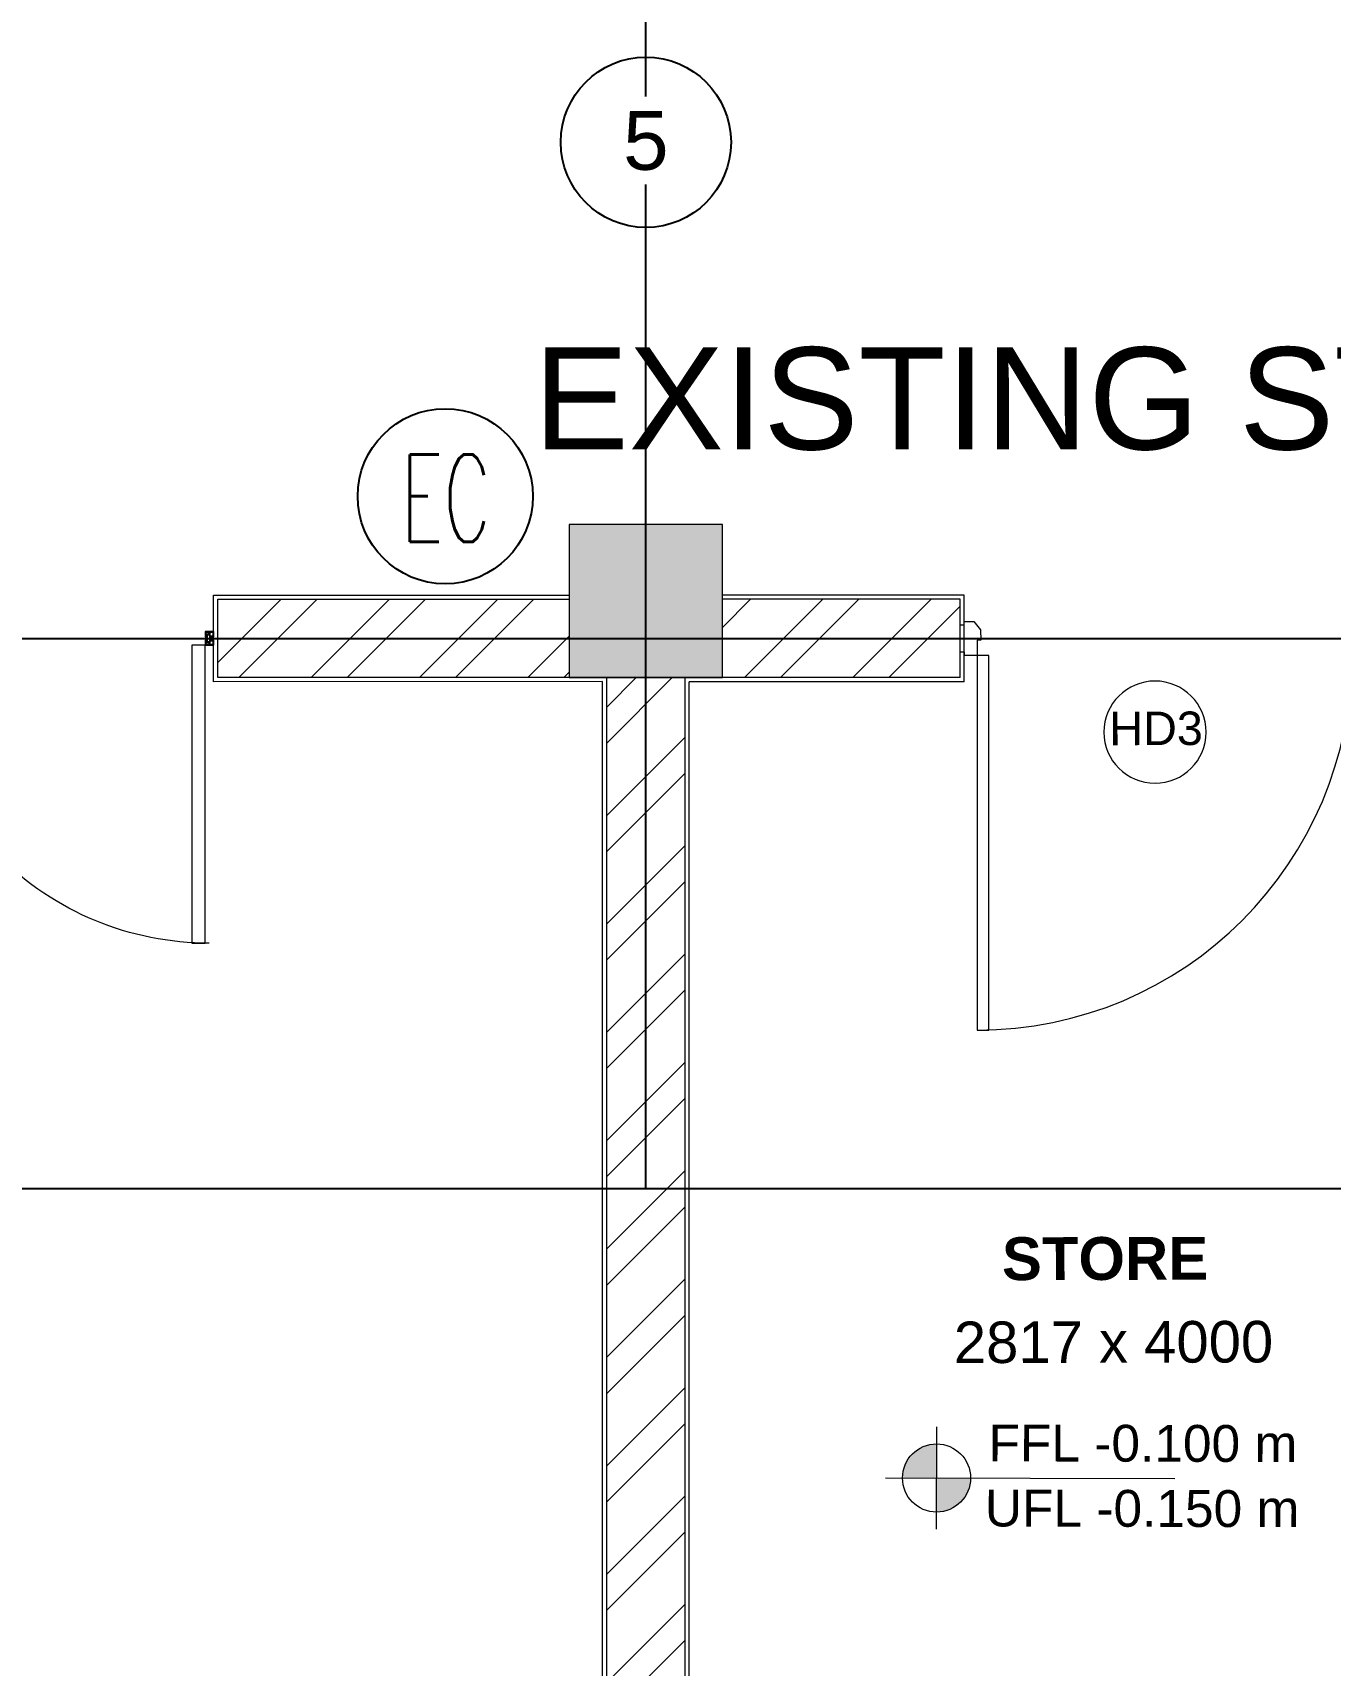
# Model space of a CAD drawing. Header units: millimetres. Extents: x 2659630 to 6742168, y -2425387 to -732288.
# Drawn here: x 2953457 to 2957269, y -1117449 to -1112655 of the extents above; entities that cross this region are included whole.
import ezdxf
from ezdxf.enums import TextEntityAlignment as Align

# ---------------------------------------------------------------- set-up
doc = ezdxf.new("R2010")
doc.units = ezdxf.units.MM
for name, color, linetype, lineweight in [('A-ANNO-DIMS', 211, 'Continuous', 9), ('A-AREA-IDEN', 2, 'Continuous', 9), ('A-DOOR', 31, 'Continuous', 18), ('A-DOOR-FRAM', 31, 'Continuous', 18), ('A-DOOR-IDEN', 31, 'Continuous', 9), ('A-hatch', 253, 'Continuous', 0), ('A-PLASTER', 50, 'Continuous', 0), ('A-RCC', 2, 'Continuous', 0), ('A-WALL', 113, 'Continuous', 9), ('A-WALL-PATT', 111, 'Continuous', 0), ('G-ANNO-DIMS', 111, 'Continuous', 9), ('licensing text', 7, 'Continuous', 5), ('S-GRID-IDEN', 1, 'Continuous', 9)]:
    doc.layers.add(name, color=color, linetype=linetype, lineweight=lineweight)
for name, color, linetype in [('A-LINE 08', 8, 'Continuous'), ('S-COLUMN', 1, 'Continuous'), ('S-COLUMN CIRCLE', 9, 'Continuous'), ('S-COLUMN NO', 2, 'Continuous')]:
    doc.layers.add(name, color=color, linetype=linetype)
doc.layers.get('A-ANNO-DIMS').off()
doc.styles.add('Arial', font='arial.ttf', dxfattribs={"height": 123})
doc.styles.add('Arial_1', font='arial.ttf', dxfattribs={"height": 98.35329341317356})
doc.styles.add('Arial_2', font='arial.ttf', dxfattribs={"height": 121.981135385479})
doc.styles.add('Arial_5', font='arial.ttf', dxfattribs={"height": 108.188622754491})
doc.styles.add('Arial_B', font='arialbd.ttf', dxfattribs={"height": 125.8535523818434})
doc.styles.add('ROMANS', font='r.shx', dxfattribs={"width": 0.7})
doc.styles.add('style1', font='handlet.shx')
pattern_1 = [(45, (-306153.0927891308, -454140.5683677783), (-159.0990257669732, 159.0990257669732), []), (45, (-306047.0267721307, -454140.5683677783), (-159.0990257669732, 159.0990257669732), [])]

# ---------------------------------------------------------------- blocks, each defined once
blk = doc.blocks.new('DOOR D9-1800X2500-PLN')
at = {"layer": 'A-DOOR'}
for p, q in [((11.9993177378783, 39.99970426291111, 8.664394364222292e-09), (12.00677708993317, 24.99970611758181, 8.664394364222292e-09)), ((12.01174999139039, 14.99970735411625, 8.664394364222292e-09), (12.01920934353257, -0.0002907912130467594, 8.664394364222292e-09)), ((12.01920934353257, 0.01260286328033544, 8.664394364222292e-09), (37.01920625238563, 0.0001706097973510623, 8.664394364222292e-09)), ((22.02666745908209, 15.00762810718152, 8.664394364222292e-09), (12.02666869558743, 15.01260100860964, 8.664394364222292e-09)), ((12.03164159704465, 25.01259977210429, 8.664394364222292e-09), (22.03164036048111, 25.00762687070528, 8.664394364222292e-09)), ((37.03909785792348, 40.0001656638924, 8.664394364222292e-09), (12.03910094912862, 40.01259791740449, 8.664394364222292e-09)), ((14.02020367645309, 2.011608035711106, 8.664394364222292e-09), (14.0256738679891, 13.01160667554359, 8.664394364222292e-09)), ((22.0202026872721, 2.007629714586074, 8.664394364222292e-09), (14.02020367645309, 2.011608035711106, 8.664394364222292e-09)), ((14.0256738679891, 13.01160667554359, 8.664394364222292e-09), (22.02567287886632, 13.00762835447676, 8.664394364222292e-09)), ((14.03263592996518, 27.01160494456417, 8.664394364222292e-09), (14.03810612150119, 38.01160358439665, 8.664394364222292e-09)), ((22.03263494078419, 27.00762662341003, 8.664394364222292e-09), (14.03263592996518, 27.01160494456417, 8.664394364222292e-09)), ((14.03810612150119, 38.01160358439665, 8.664394364222292e-09), (22.0381051323202, 38.00762526327162, 8.664394364222292e-09)), ((22.02567287886632, 13.00762835447676, 8.664394364222292e-09), (22.0202026872721, 2.007629714586074, 8.664394364222292e-09)), ((22.03164036048111, 25.00762687070528, 8.664394364222292e-09), (22.02666745908209, 15.00762810718152, 8.664394364222292e-09)), ((22.0381051323202, 38.00762526327162, 8.664394364222292e-09), (22.03263494078419, 27.00762662341003, 8.664394364222292e-09)), ((24.0241807612183, 10.00663414516021, 8.664394364222292e-09), (24.03412656401633, 30.00663167220773, 8.664394364222292e-09)), ((30.02418001933256, 10.00365040433826, 8.664394364222292e-09), (24.0241807612183, 10.00663414516021, 8.664394364222292e-09)), ((24.03412656401633, 30.00663167220773, 8.664394364222292e-09), (30.03412582213059, 30.00364793135668, 8.664394364222292e-09)), ((25.68830918543972, 5.887279835587833, 8.664394364222292e-09), (25.68936270766426, 8.005805819178931, 8.664394364222292e-09)), ((25.68936270766426, 8.005805819178931, 8.664394364222292e-09), (34.52318488279707, 8.001412845973391, 8.664394364222292e-09)), ((25.70129767101025, 32.00580285163596, 8.664394364222292e-09), (25.70235119323479, 34.12432883522706, 8.664394364222292e-09)), ((34.53511984596844, 32.00140987843042, 8.664394364222292e-09), (25.70129767101025, 32.00580285163596, 8.664394364222292e-09)), ((27.7396979155892, 3.504785651137354, 8.664394364222292e-09), (26.94534176186426, 3.50518067664234, 8.664394364222292e-09)), ((26.96175233650138, 36.50517659628531, 8.664394364222292e-09), (27.75610849028453, 36.50478157075122, 8.664394364222292e-09)), ((27.73895198039827, 2.004785836616065, 8.664394364222292e-09), (27.7396979155892, 3.504785651137354, 8.664394364222292e-09)), ((34.52020114194602, 2.001413587859133, 8.664394364222292e-09), (27.73895198039827, 2.004785836616065, 8.664394364222292e-09)), ((27.75610849028453, 36.50478157075122, 8.664394364222292e-09), (27.75685442547547, 38.00478138530161, 8.664394364222292e-09)), ((27.75685442547547, 38.00478138530161, 8.664394364222292e-09), (34.53810358681949, 38.00140913654468, 8.664394364222292e-09)), ((30.03412582213059, 30.00364793135668, 8.664394364222292e-09), (30.02418001933256, 10.00365040433826, 8.664394364222292e-09)), ((32.02417977206642, 10.00265582403517, 8.664394364222292e-09), (32.03412557486445, 30.0026533510827, 8.664394364222292e-09)), ((34.52417946295463, 10.00141259867814, 8.664394364222292e-09), (32.02417977206642, 10.00265582403517, 8.664394364222292e-09)), ((32.03412557486445, 30.0026533510827, 8.664394364222292e-09), (34.53412526569446, 30.00141012572567, 8.664394364222292e-09)), ((34.52318488279707, 8.001412845973391, 8.664394364222292e-09), (34.52020114194602, 2.001413587859133, 8.664394364222292e-09)), ((34.52666591361049, 15.00141198045458, 8.664394364222292e-09), (34.52417946295463, 10.00141259867814, 8.664394364222292e-09)), ((37.02666560452781, 15.00016875509755, 8.664394364222292e-09), (34.52666591361049, 15.00141198045458, 8.664394364222292e-09)), ((34.53412526569446, 30.00141012572567, 8.664394364222292e-09), (34.5316388150095, 25.00141074397834, 8.664394364222292e-09)), ((34.5316388150095, 25.00141074397834, 8.664394364222292e-09), (37.03163850586861, 25.00016751862131, 8.664394364222292e-09)), ((34.53810358681949, 38.00140913654468, 8.664394364222292e-09), (34.53511984596844, 32.00140987843042, 8.664394364222292e-09)), ((37.01920625238563, 0.0001706097973510623, 8.664394364222292e-09), (37.02666560452781, 15.00016875509755, 8.664394364222292e-09)), ((37.03163850586861, 25.00016751862131, 8.664394364222292e-09), (37.03909785792348, 40.0001656638924, 8.664394364222292e-09)), ((1763.021598934632, 40.00010571128223, 7.991541642305387e-09), (1788.021595843427, 40.01253796479432, 7.991541642305387e-09)), ((1763.029058286687, 25.00010756601114, 7.991541642305387e-09), (1763.021598934632, 40.00010571128223, 7.991541642305387e-09)), ((1765.529057977546, 25.00135079136817, 7.991541642305387e-09), (1763.029058286687, 25.00010756601114, 7.991541642305387e-09)), ((1763.034031188028, 15.00010880248738, 7.991541642305387e-09), (1765.534030878945, 15.0013520278444, 7.991541642305387e-09)), ((1763.04149054017, 0.000110657187178731, 7.991541642305387e-09), (1763.034031188028, 15.00010880248738, 7.991541642305387e-09)), ((1788.041487449023, 0.01254291067016311, 7.991541642305387e-09), (1763.04149054017, 0.000110657187178731, 7.991541642305387e-09)), ((1772.303842367081, 38.00472143269144, 7.991541642305387e-09), (1765.522593205736, 38.00134918393451, 7.991541642305387e-09)), ((1765.522593205736, 38.00134918393451, 7.991541642305387e-09), (1765.525576946588, 32.00134992582025, 7.991541642305387e-09)), ((1765.525576946588, 32.00134992582025, 7.991541642305387e-09), (1774.359399121546, 32.00574289902579, 7.991541642305387e-09)), ((1768.026571217692, 30.00259339847253, 7.991541642305387e-09), (1765.526571526862, 30.0013501731155, 7.991541642305387e-09)), ((1765.526571526862, 30.0013501731155, 7.991541642305387e-09), (1765.529057977546, 25.00135079136817, 7.991541642305387e-09)), ((1765.534030878945, 15.0013520278444, 7.991541642305387e-09), (1765.536517329601, 10.00135264606797, 7.991541642305387e-09)), ((1765.536517329601, 10.00135264606797, 7.991541642305387e-09), (1768.03651702049, 10.002595871425, 7.991541642305387e-09)), ((1774.371334084892, 8.005745866568759, 7.991541642305387e-09), (1765.537511909759, 8.001352893363219, 7.991541642305387e-09)), ((1765.537511909759, 8.001352893363219, 7.991541642305387e-09), (1765.54049565061, 2.001353635248961, 7.991541642305387e-09)), ((1765.54049565061, 2.001353635248961, 7.991541642305387e-09), (1772.321744812158, 2.004725884005893, 7.991541642305387e-09)), ((1768.03651702049, 10.002595871425, 7.991541642305387e-09), (1768.026571217692, 30.00259339847253, 7.991541642305387e-09)), ((1776.02657022854, 30.00657171959756, 7.991541642305387e-09), (1770.026570970425, 30.00358797874651, 7.991541642305387e-09)), ((1770.026570970425, 30.00358797874651, 7.991541642305387e-09), (1770.036516773223, 10.00359045172809, 7.991541642305387e-09)), ((1770.036516773223, 10.00359045172809, 7.991541642305387e-09), (1776.036516031338, 10.00657419255003, 7.991541642305387e-09)), ((1772.304588302271, 36.50472161814105, 7.991541642305387e-09), (1772.303842367081, 38.00472143269144, 7.991541642305387e-09)), ((1773.098944456055, 36.50511664367514, 7.991541642305387e-09), (1772.304588302271, 36.50472161814105, 7.991541642305387e-09)), ((1772.320998876967, 3.504725698527182, 7.991541642305387e-09), (1773.115355030692, 3.505120724032167, 7.991541642305387e-09)), ((1772.321744812158, 2.004725884005893, 7.991541642305387e-09), (1772.320998876967, 3.504725698527182, 7.991541642305387e-09)), ((1774.359399121546, 32.00574289902579, 7.991541642305387e-09), (1774.358345599321, 34.12426888261689, 7.991541642305387e-09)), ((1774.372387607116, 5.887219882977661, 7.991541642305387e-09), (1774.371334084892, 8.005745866568759, 7.991541642305387e-09)), ((1776.036516031338, 10.00657419255003, 7.991541642305387e-09), (1776.02657022854, 30.00657171959756, 7.991541642305387e-09)), ((1786.022590671055, 38.01154363178648, 7.991541642305387e-09), (1778.022591660236, 38.00756531066145, 7.991541642305387e-09)), ((1778.022591660236, 38.00756531066145, 7.991541642305387e-09), (1778.028061851772, 27.00756667079986, 7.991541642305387e-09)), ((1778.028061851772, 27.00756667079986, 7.991541642305387e-09), (1786.028060862591, 27.011544991954, 7.991541642305387e-09)), ((1788.029055195511, 25.01253981949412, 7.991541642305387e-09), (1778.029056432075, 25.00756691809511, 7.991541642305387e-09)), ((1778.029056432075, 25.00756691809511, 7.991541642305387e-09), (1778.034029333474, 15.00756815457135, 7.991541642305387e-09)), ((1778.034029333474, 15.00756815457135, 7.991541642305387e-09), (1788.034028096969, 15.01254105599946, 7.991541642305387e-09)), ((1786.035022924567, 13.01154672293342, 7.991541642305387e-09), (1778.03502391369, 13.00756840186659, 7.991541642305387e-09)), ((1778.03502391369, 13.00756840186659, 7.991541642305387e-09), (1778.040494105284, 2.007569761975901, 7.991541642305387e-09)), ((1778.040494105284, 2.007569761975901, 7.991541642305387e-09), (1786.040493116103, 2.011548083100934, 7.991541642305387e-09)), ((1786.028060862591, 27.011544991954, 7.991541642305387e-09), (1786.022590671055, 38.01154363178648, 7.991541642305387e-09)), ((1786.040493116103, 2.011548083100934, 7.991541642305387e-09), (1786.035022924567, 13.01154672293342, 7.991541642305387e-09)), ((1788.048946801166, 14.99964740150608, 7.991541642305387e-09), (1788.041487449023, -0.0003507438232190907, 7.991541642305387e-09)), ((1788.061379054678, 39.99964431030094, 7.991541642305387e-09), (1788.053919702623, 24.99964616497164, 7.991541642305387e-09))]:
    blk.add_line(p, q, dxfattribs=at)
for points, elevation in [([(76.64277656149352, 40.0452803390217), (76.64277656149352, 915.0253705765645), (37.03912029298954, 915.0253705765645), (37.03912029298954, 40.0452803390217)], 8.664394364222292e-09), ([(1723.417920231062, 40.04522038641153), (1723.417920231062, 915.0253106239543), (1763.021576499566, 915.0253106239543), (1763.021576499566, 40.04522038641153)], 7.991541642305387e-09)]:
    blk.add_lwpolyline(points, close=True, dxfattribs=dict(at, elevation=elevation))
for centre, radius, start, end in [((25.03912029298954, 40.04528033910901), 874.9800902375383, 359.997015564182, 90), ((1774.999298394076, 40.04528033910901), 874.9800902375383, 90, 180.002984435818), ((25.00909897327074, 4.006143613019958, 8.664394364222292e-09), 2.000000000000064, 70.1471831666576, 345.4939951868713), ((25.02501225774176, 36.0061396563251, 8.664394364222292e-09), 1.99999999999998, 14.44901955771611, 289.7958315765032), ((1775.035684534814, 36.00607970371493, 7.991541642305387e-09), 1.99999999999998, 250.2041684219278, 165.5509804422839), ((1775.051597819285, 4.006083660409786, 7.991541642305387e-09), 2.000000000000064, 194.5060048131287, 109.852816831774)]:
    blk.add_arc(centre, radius, start, end, dxfattribs=at)
blk = doc.blocks.new('A$C649E5817')
at = {"layer": 'A-DOOR-FRAM'}
for p, q in [((12.00941939614131, 1200.038757326925), (40.00938808193314, 1200.080633277656)), ((12.02437509284937, 1190.038768510567), (12.00941939614131, 1200.038757326925)), ((40.00938808193314, 1200.080633277656), (60.04675495636184, 1175.110572630161)), ((1159.945948484557, 1199.819201007602), (1140.02320568345, 1174.757590538997)), ((1187.945815115469, 1199.905622375081), (1159.945948484557, 1199.819201007602)), ((1187.976679889543, 1189.905670006905), (1187.945815115469, 1199.905622375081)), ((0.0005058711394667625, 1190.020785956323), (12.02437509284937, 1190.038768510567)), ((0.1837878702499438, 1110.020970598329), (0.0005058711394667625, 1190.020785956323)), ((60.04675495636184, 1175.110572630161), (60.09162204645691, 1145.110606181115)), ((1140.02320568345, 1174.757590538997), (1140.115800005733, 1144.757733434468)), ((1200.000505286385, 1189.942781449121), (1187.976679889543, 1189.905670006905)), ((1200.183787285496, 1109.942966091156), (1200.000505286385, 1189.942781449121)), ((12.14402066636831, 1110.038857979758), (0.1837878702499438, 1110.020970598329)), ((12.15897636307636, 1100.0388691634), (12.14402066636831, 1110.038857979758)), ((60.09162204645691, 1145.110606181115), (50.09163323009852, 1145.095650484407)), ((50.09163323009852, 1145.095650484407), (50.15893386522657, 1100.095700810838)), ((1140.115800005733, 1144.757733434468), (1150.115752373909, 1144.788598208572)), ((1150.115752373909, 1144.788598208572), (1150.254643857334, 1099.788812551793)), ((1188.223598082317, 1109.906051061524), (1200.183787285496, 1109.942966091156)), ((1188.254462856392, 1099.906098693347), (1188.223598082317, 1109.906051061524)), ((50.15893386522657, 1100.095700810838), (12.15897636307636, 1100.0388691634)), ((1150.254643857334, 1099.788812551793), (1188.254462856392, 1099.906098693347))]:
    blk.add_line(p, q, dxfattribs=at)
blk.add_lwpolyline([(84.0297396221431, 1100.095700810838), (50.15893386522657, 1100.095700810838), (50.15893386522657, -5.198680446483195e-05), (84.0297396221431, -5.198680446483195e-05)], close=True, dxfattribs=at)
blk.add_arc((50.15893386522657, 1100.095700810838), 1100.095752797656, 270, 359.9840164800158, dxfattribs=at)
blk = doc.blocks.new('A$C2D2C472C')
at = {"layer": 'A-WALL-PATT'}
h = blk.add_hatch(dxfattribs=at)
h.set_pattern_fill('ANSI37', color=256, scale=600, style=0)
h.set_pattern_definition([(45, (-102930.4976328127, -114895.0412800389), (-53.03300858899107, 53.03300858899107), []), (135, (-102930.4976328127, -114895.0412800389), (-53.03300858899107, -53.03300858899106), [])])
edge = h.paths.add_edge_path()
edge.add_line((944.9995019281778, 1920.086653618404), (945.0008851355669, 2189.884832272088))
edge.add_arc((910.0008851359307, 2189.884989272134), 34.99999999998833, 359.9997429874282, 449.9997132388004)
edge.add_line((910.0010603083792, 2224.884989271683), (206.5573315929068, 2224.905706588062))
edge.add_arc((206.3435287130415, 2190.119336553427), 34.78702706265661, 89.64785493841943, 180.3515355871881)
edge.add_line((171.5571564060956, 2189.90590370784), (171.5104949169763, 989.9413756946597))
edge.add_arc((206.436017342523, 989.8668982434319), 34.92560183573225, 179.8778189455847, 270.1221930522632)
edge.add_line((206.5105021072231, 954.9413758334849), (479.9996885845903, 954.8601867418038))
edge.add_line((479.9996885845903, 954.8601867418038), (480.0000001211592, 839.860185584781))
edge.add_line((480.0000001211592, 839.860185584781), (206.5104973261623, 839.9413757038274))
edge.add_arc((206.4964083629893, 989.9011490803969), 149.9597740384099, 192.8758880656439, 270.00538303110875, ccw=False)
edge.add_line((60.30736402368348, 956.4841302904388), (60.0000001211738, 2189.906551396358))
edge.add_arc((204.1890972755355, 2195.622790524605), 144.3023600914457, 89.0594131363834, 182.2702476428867, ccw=False)
edge.add_arc((117.0175473045965, -14981488.51647655), 14983828.42245068, 89.99696775482101, 89.99965761188861, ccw=False)
edge.add_arc((909.9946922726667, 2189.870040024718), 150.0149508471489, 45.00209331497581, 89.99734813771352, ccw=False)
edge.add_arc((910.01583289064, 2189.891182187523), 149.9850524061101, -0.0026534085425282683, 45.00209331497041, ccw=False)
edge.add_line((1060.000885135916, 2189.884236272439), (1059.999510428475, 1919.979855106591))
edge.add_line((1059.999510428475, 1919.979855106591), (944.9995019281778, 1920.086653618404))
blk = doc.blocks.new('Spot Elevations - M_Spot Elevation - Target Filled-23738-GROUND FLOOR PLAN-01')
at = {"layer": 'G-ANNO-DIMS'}
h = blk.add_hatch(color=256, dxfattribs=at)
edge = h.paths.add_edge_path(flags=0)
edge.add_line((0, 0), (-1.999999999999998, 0))
edge.add_arc((0, 0), 1.999999999999994, 90.00000000000023, 180.0000000000001, ccw=False)
edge.add_line((0, 1.999999999999998), (0, 0))
h = blk.add_hatch(color=256, dxfattribs=at)
edge = h.paths.add_edge_path(flags=0)
edge.add_line((0, 0), (2.000000000000003, 0))
edge.add_arc((0, 0), 1.999999999999992, 269.9999999999993, 360, ccw=False)
edge.add_line((0, -2), (0, 0))
for p, q in [((0, -3), (0, 3)), ((-2.999999999999997, 0), (14, 0))]:
    blk.add_line(p, q, dxfattribs=at)
blk.add_circle((0, 0), 2.000000000000001, dxfattribs=at)
blk = doc.blocks.new('M_Door Tag_Mahindra_2_0mm - M_Door Tag_Mahindra 2-1437518-GROUND FLOOR PLAN-01')
at = {"layer": 'A-DOOR-IDEN'}
blk.add_circle((0, 0), 3.000000000000002, dxfattribs=at)
blk = doc.blocks.new('Grid - M_Grid Head - Circle_02-314212-GROUND FLOOR PLAN_01')
at = {"layer": 'A-LINE 08'}
blk.add_circle((0, 0), 5.000000000000004, dxfattribs=at)
blk = doc.blocks.new('vvv')
at = {"layer": 'A-hatch', "true_color": 0x939598}
h = blk.add_hatch(color=252, dxfattribs=at)
h.dxf.hatch_style = 1
h.paths.add_polyline_path([(-119748.3147481242, -265804.4865403082), (-120198.3147481168, -265804.4841933115), (-120198.3170950944, -266254.4800339825), (-119748.3170951018, -266254.4823809811)])
h.paths.add_polyline_path([(-123668.3147480758, -265804.4660953437), (-124118.3147480721, -265804.4637483452), (-124118.3170950422, -266254.4595890185), (-123668.3170950497, -266254.4619360175)])
h.paths.add_polyline_path([(-127588.3147480255, -265804.4456503792), (-128038.3147480162, -265804.4433033806), (-128038.3170949938, -266254.4391440549), (-127588.3170950012, -266254.4414910506)])
h.paths.add_polyline_path([(-131508.3147479678, -265804.4252054137), (-131958.314747964, -265804.4228584166), (-131958.3170949379, -266254.4187892694), (-131508.3170949491, -266254.4211362689)])
h.paths.add_polyline_path([(-135428.3147479193, -265804.4047604497), (-135878.3147479082, -265804.4024134511), (-135878.3159474814, -266034.4024134493), (-135428.3159474889, -266034.4047604473)])
h.paths.add_polyline_path([(-139348.3147478579, -265804.3843154851), (-139798.3147478523, -265804.3819684866), (-139798.3159474293, -266034.3819684829), (-139348.3159474274, -266034.3843154823)])
h.paths.add_polyline_path([(-142968.3147058478, -265804.3654351868), (-143418.3147058403, -265804.3630881878), (-143418.3159054155, -266034.3630881859), (-142968.3159054229, -266034.3654351821)])
h.paths.add_polyline_path([(-146478.3146638172, -265804.3430633219), (-146928.3146638172, -265804.340716322), (-146928.3146638395, -265804.3447815999), (-146698.3199286768, -266034.3419158747), (-146478.3158634016, -266034.3430633172)])
h.paths.add_polyline_path([(-146928.3146638395, -265804.3447815999), (-146928.315863396, -266034.3407163201), (-146698.3199286768, -266034.3419158747)])
h.paths.add_polyline_path([(-146698.3341699848, -269544.3418218056), (-146928.3341699867, -269544.3406222286), (-146928.336516981, -269994.3406222239), (-146698.336516981, -269994.3418218005)])
h.paths.add_polyline_path([(-146698.369479253, -276314.3377548531), (-146928.3694792511, -276314.3365552751), (-146928.371826251, -276764.3365552709), (-146698.371826251, -276764.337754847)])
h.paths.add_polyline_path([(-146478.390132864, -280274.3430631245), (-146698.3902269052, -280274.3419157015), (-146928.3913324298, -280504.3406220786), (-146928.3913324298, -280504.3407161236), (-146478.3913324373, -280504.3430631226)])
h.paths.add_polyline_path([(-146698.3902269052, -280274.3419157015), (-146928.3901328584, -280274.340716125), (-146928.3913324298, -280504.3406220786)])
h.paths.add_polyline_path([(-142968.3901748704, -280274.3613697118), (-143418.3901748667, -280274.3590227142), (-143418.3913744381, -280504.3590227123), (-142968.3913744474, -280504.3613697081)])
h.paths.add_polyline_path([(-139348.3902168768, -280274.3802500134), (-139798.390216873, -280274.377903014), (-139798.39141645, -280504.3779030098), (-139348.3914164538, -280504.3802500102)])
h.paths.add_polyline_path([(-131508.388985646, -280054.4210459031), (-131958.3889856385, -280054.4186989041), (-131958.391332644, -280504.4201621325), (-131508.3913326496, -280504.4225091324)])
h.paths.add_polyline_path([(-127588.3889856962, -280054.4414908667), (-128038.3889856907, -280054.4391438677), (-128038.3913326906, -280504.4392379061), (-127588.3913326943, -280504.4415849037)])
h.paths.add_polyline_path([(-123668.3889857465, -280054.4619358303), (-124118.3889857372, -280054.4595888318), (-124118.3913327353, -280504.4596828702), (-123668.3913327465, -280504.4620298692)])
h.paths.add_polyline_path([(-119748.3889857968, -280054.4823807958), (-120198.3889857912, -280054.4800337977), (-120198.3913327912, -280504.4801278347), (-119748.3913327949, -280504.4824748333)])
h.paths.add_polyline_path([(-135453.3696937161, -276339.3964977791), (-135853.3696937123, -276339.3944115574), (-135853.3717799345, -276739.3944115522), (-135453.3717799382, -276739.3964977735)])
h.paths.add_polyline_path([(-135453.3457975751, -269594.4005646734), (-135853.3457975714, -269594.3984784521), (-135853.3478837935, -269994.3984784484), (-135453.3478837991, -269994.4005646682)])
h.paths.add_polyline_path([(-139458.3341700742, -269544.3795824046), (-139688.3341700742, -269544.3783828286), (-139688.3365170741, -269994.378382822), (-139458.3365170741, -269994.3795823972)])
h.paths.add_polyline_path([(-139458.37066893, -276542.4599274676), (-139458.4692993732, -276542.4599426431), (-139458.3944782773, -276508.0923974309), (-139458.5066735083, -276456.3096960317), (-139458.3702196116, -276456.3096750379), (-139458.369479348, -276314.3756094924), (-139688.3694793386, -276314.3744099168), (-139688.3718263404, -276764.3744099103), (-139458.3718263423, -276764.3756094868)])
h.paths.add_polyline_path([(-143078.3347437633, -269654.364861425), (-143188.3383293496, -269544.3601283734), (-143308.3341700332, -269544.3595025279), (-143308.3365170294, -269994.3595025232), (-143078.3365170313, -269994.3607020993)])
h.paths.add_polyline_path([(-143078.3341700332, -269544.3607021067), (-143188.3383293515, -269544.3601283729), (-143078.3347437633, -269654.364861425)], flags=17)
at = {"layer": 'A-WALL-PATT'}
h = blk.add_hatch(dxfattribs=at)
h.set_pattern_fill('ANSI32', color=253, scale=600, angle=360, style=0)
h.set_pattern_definition(pattern_1)
h.paths.add_polyline_path([(-131958.3901324202, -280274.2960778871), (-132990.7951190905, -280274.3506028964), (-132990.7962703658, -280504.3595444229), (-131958.3913319758, -280504.2920043378)])
h = blk.add_hatch(dxfattribs=at)
h.set_pattern_fill('ANSI32', color=253, scale=600, angle=360, style=0)
h.set_pattern_definition(pattern_1)
h.paths.add_polyline_path([(-130809.9902596255, -280274.4271975607), (-131508.3901331751, -280274.4418825866), (-131508.3913331628, -280504.5209467611), (-130809.9914595913, -280504.501885647)])
h = blk.add_hatch(dxfattribs=at)
h.set_pattern_fill('ANSI32', color=253, scale=600, angle=360, style=0)
h.set_pattern_definition(pattern_1)
h.paths.add_polyline_path([(-129021.7018869678, -284504.1929564951), (-131618.2786772237, -284504.1929564951), (-131618.2578162076, -280504.4219361178), (-131848.2578974506, -280504.4207365396), (-131848.2787584728, -284504.1929564951), (-132990.7951191193, -284504.1929564951), (-132990.7951191193, -284734.1929564951), (-129021.7018869678, -284734.1929564951)])
at = {"layer": 'A-LINE 08', "color": 253}
for p, q in [((-131733.3146638535, -282004.4198728167), (-131733.3146638535, -262439.4879591926)), ((-149881.9973116936, -280389.3513333846), (-117544.861641583, -280389.3513333846)), ((-148428.3991557425, -282004.3327987306), (-91518.39915651176, -282004.6296158074))]:
    blk.add_line(p, q, dxfattribs=at)
at = {"layer": 'A-PLASTER', "color": 253}
for p, q in [((-133002.7963304338, -280516.3603294943), (-133002.7950590295, -280262.3512366395, -1.38125144566927e-08)), ((-133002.7950590295, -280262.3512366395), (-131958.391365963, -280262.2960779355)), ((-130797.9901970373, -280262.4269452367), (-131508.390385495, -280262.4418825894)), ((-130797.9915221976, -280516.5056415331), (-130797.9901970373, -280262.4269452367)), ((-131860.2579593323, -280516.2855844637), (-133002.7963304338, -280516.3603294943)), ((-131860.2786958865, -284492.1929564951), (-131860.2579593323, -280516.2855844637)), ((-131606.278614637, -284492.1929564951), (-131606.2578793215, -280516.5230552526)), ((-130797.9915221976, -280516.5056415331), (-131606.2578793215, -280516.5230552526))]:
    blk.add_line(p, q, dxfattribs=at)
at = {"layer": 'A-RCC', "color": 253}
for p, q in [((-131958.3889856385, -280054.4186989041), (-131958.391332644, -280504.4201621325)), ((-131508.388985646, -280054.4210459031), (-131958.3889856385, -280054.4186989041)), ((-131508.3913326496, -280504.4225091324), (-131508.388985646, -280054.4210459031)), ((-131958.3915843712, -280504.4114264851), (-131508.3915843749, -280504.4137734827)), ((-131508.3913326496, -280504.4225091324), (-131958.391332644, -280504.4201621325))]:
    blk.add_line(p, q, dxfattribs=at)
at = {"layer": 'A-WALL', "color": 253}
for p, q in [((-132990.7962703495, -280504.3562912508, -1.381251445669142e-08), (-132990.7951191193, -280274.3563301917, -1.381251445669142e-08)), ((-132990.7951191193, -280274.3506028964), (-131958.3907321999, -280274.2960779187)), ((-130809.9902596255, -280274.4271975607), (-131508.3901331751, -280274.4418825866)), ((-130809.9914596123, -280504.5059000636), (-130809.9902596255, -280274.4271975607)), ((-131848.2578967414, -280504.2847993919), (-132990.7951191193, -280504.3595443477)), ((-131848.2787594935, -284504.3886295105), (-131848.2578967414, -280504.2847993919)), ((-131618.2786772237, -284504.1929564951), (-131618.2578167361, -280504.5233137831)), ((-130809.9914596123, -280504.5059000636), (-131618.2578167361, -280504.5233137831))]:
    blk.add_line(p, q, dxfattribs=at)
at = {"layer": 'A-ANNO-DIMS', "color": 253}
for name, p in [('A$C2D2C472C', (-137393.3146640258, -286424.2741867923)), ('A$C649E5817', (-130810.0830058889, -281539.3722116621))]:
    blk.add_blockref(name, p, dxfattribs=at)
at = {"layer": 'A-ANNO-DIMS', "color": 253, "xscale": -1, "rotation": 180}
blk.add_blockref('DOOR D9-1800X2500-PLN', (-134790.8173904726, -280369.3013859852, -1.381251445669142e-08), dxfattribs=at)
at = {"layer": 'A-DOOR-IDEN', "color": 253, "xscale": -49.99999999999997, "yscale": 49.99999999999998, "zscale": 49.99999999999998, "rotation": 328.2684126260899}
blk.add_blockref('M_Door Tag_Mahindra_2_0mm - M_Door Tag_Mahindra 2-1437518-GROUND FLOOR PLAN-01', (-130237.9323501936, -280664.5393130649), dxfattribs=at)
at = {"layer": 'G-ANNO-DIMS', "color": 253, "xscale": 49.99999999999999, "yscale": 49.99999999999999, "zscale": 49.99999999999999, "rotation": 359.8685894492955}
blk.add_blockref('Spot Elevations - M_Spot Elevation - Target Filled-23738-GROUND FLOOR PLAN-01', (-130879.5790763255, -282854.2426649551), dxfattribs=at)
at = {"layer": 'A-AREA-IDEN', "color": 253, "attachment_point": 2}
for s, insert, char_height, width, rotation, line_spacing_factor, style in [('STORE', (-130384.8267965312, -282146.9726156075), 125.8535523818434, 1345.943794446291, 0.13141055070453514, 0.9385317878468562, 'Arial_B'), ('2817 x 4000', (-130359.9491463555, -282394.0537728006), 121.981135385479, 1119.187499999999, 0.13141055070453517, 0.9385317878468564, 'Arial_2')]:
    blk.add_mtext(s, dxfattribs=dict(at, insert=insert, char_height=char_height, width=width, rotation=rotation, line_spacing_factor=line_spacing_factor, style=style))
at = {"layer": 'A-DOOR-IDEN', "color": 253, "insert": (-130234.9323218348, -280604.2884755123), "char_height": 98.35329341317359, "width": 208.7999999999998, "attachment_point": 2, "rotation": 0.13141055070453514, "line_spacing_factor": 0.9385317878468563, "style": 'Arial_1'}
blk.add_mtext('HD3', dxfattribs=at)
at = {"layer": 'A-LINE 08', "color": 253, "style": 'style1'}
for tag, height, p in [('HD1', 212.1468745745996, (-102239.072470129, -266931.9436786682)), ('HD4', 212.1468745745996, (-112838.7469268842, -268838.8010378671)), ('HD4', 212.1468745745996, (-98428.93253814522, -269411.5728756436)), ('HD4', 212.1468745745996, (-107525.9211075911, -269430.5273375991)), ('HD6', 212.1468745745996, (-108958.0084401602, -269948.6138302144)), ('HD6', 212.1468745745996, (-99703.20888020936, -270784.5920501612)), ('HD4', 212.1468745745996, (-113560.5438042795, -271641.2675390053)), ('HD4', 212.1468745745996, (-109276.5025078906, -271641.289882639)), ('HD4', 212.1468745745996, (-119394.4499192508, -271968.4624563893)), ('HD6', 212.1468745745996, (-108958.0216722516, -273228.596008339)), ('HD6', 212.1468745745996, (-99703.21765307989, -273235.673757717)), ('HD3', 212.1468745745996, (-115588.0898187933, -274927.4894435364)), ('HD4', 212.1468745745996, (-119382.0834430242, -276082.6196952318)), ('HD5', 212.1468745746402, (-119238.1198973143, -278310.9914349518)), ('HD5', 212.1468745746402, (-118043.1345590847, -278310.9914349518)), ('HD5', 212.1468745746402, (-116825.1345590847, -278310.9914349518))]:
    blk.add_attdef(tag, text='', height=height, dxfattribs=at).set_placement(p, align=Align.CENTER)
at = {"layer": 'G-ANNO-DIMS', "color": 253, "char_height": 108.188622754491, "attachment_point": 1, "rotation": 359.8685894492955, "line_spacing_factor": 0.9385317878468564, "style": 'Arial_5'}
for s, insert, width in [('FFL -0.100 m', (-130726.8545949752, -282697.2351471419), 1020.326524720317), ('UFL -0.150 m', (-130737.6372523517, -282888.3735344172), 1040.12587513533)]:
    blk.add_mtext(s, dxfattribs=dict(at, insert=insert, width=width))
at = {"layer": 'licensing text', "color": 253, "style": 'Arial'}
blk.add_text('EXISTING STRUCTURE', height=300, rotation=359.9999749804301, dxfattribs=at).set_placement((-132063.4257634301, -279834.6641935934))
at = {"layer": 'S-GRID-IDEN', "color": 253, "insert": (-131733.3756986633, -278841.3567604278), "char_height": 172.1182634730538, "width": 159.5921460558042, "attachment_point": 2, "line_spacing_factor": 0.9385317878468563, "style": 'Arial_2', "bg_fill": 3, "box_fill_scale": 1.25, "bg_fill_color": 0, "bg_fill_transparency": 0}
blk.add_mtext('5', dxfattribs=at)
at = {"layer": 'S-GRID-IDEN', "color": 253, "xscale": 49.99999999999998, "yscale": 49.99999999999998, "zscale": 49.99999999999998}
blk.add_blockref('Grid - M_Grid Head - Circle_02-314212-GROUND FLOOR PLAN_01', (-131733.3146639047, -278932.7621880239), dxfattribs=at)

msp = doc.modelspace()

# ---------------------------------------------------------------- block references
at = {"layer": 'S-COLUMN', "ltscale": 2500}
msp.add_blockref('vvv', (3086991.6527, -834044.304580901), dxfattribs=at)

# ---------------------------------------------------------------- next in the draw order: linework, layer by layer
at = {"layer": 'S-COLUMN CIRCLE'}
for centre in [(2954669.032523919, -1114016.426591347), (2954669.032523919, -1114016.426591348)]:
    msp.add_circle(centre, 257.1428571428572, dxfattribs=at)

# ---------------------------------------------------------------- next in the draw order: texts
at = {"layer": 'S-COLUMN NO', "style": 'ROMANS', "width": 0.6}
msp.add_text('EC', height=257.1428571428572, dxfattribs=at).set_placement((2954670.401001962, -1114021.957115822, -5.857740542573181e-07), align=Align.MIDDLE_CENTER)
msp.add_text('EC', height=257.1428571428572, dxfattribs=at).set_placement((2954670.401001962, -1114021.957115822, -5.857740542573181e-07), align=Align.MIDDLE_CENTER)

doc.saveas('drawing.dxf')
